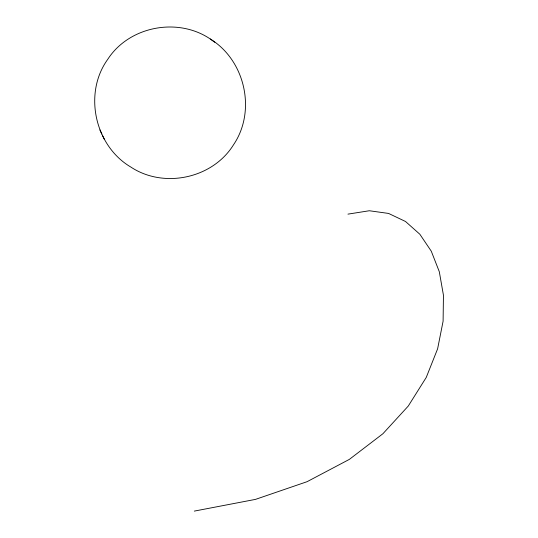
<?xml version="1.0" encoding="UTF-8"?>
<svg xmlns="http://www.w3.org/2000/svg" width="538" height="538" viewBox="0 0 538 538"><rect width="100%" height="100%" fill="white"/><g stroke="black" fill="none" stroke-linecap="round" stroke-linejoin="round"><path stroke-width="0.81" d="M194.319 511.1L255.483 499.385L307.07 481.692L349.37 459.378L382.888 433.756L408.268 406.055L426.257 377.414L437.616 348.819L443.104 321.166L443.446 295.228L439.297 271.697L431.268 251.172L419.855 234.252L405.504 221.481L388.57 213.431L369.324 210.748L347.951 214.131M210.345 39.039C177.876 16.954 129.16 26.154 107.755 59.301C83.155 93.35 94.755 145.805 130.795 167.029C163.767 188.899 212.584 178.529 233.492 144.83C256.518 110.915 245.173 60.39 210.345 39.039L214.776 42.273M99.893 129.947L101.857 134.056M102.583 135.603L104.493 139.598"/></g></svg>
